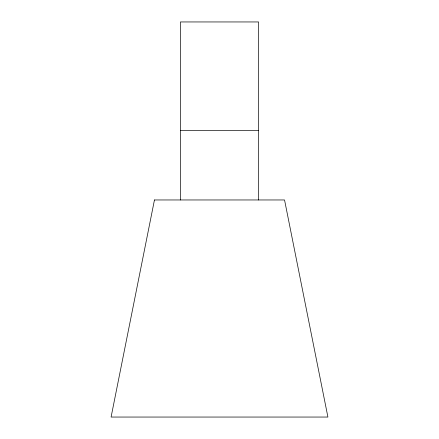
<?xml version="1.0" encoding="UTF-8"?>
<svg xmlns="http://www.w3.org/2000/svg" width="439" height="439" viewBox="0 0 439 439"><rect width="100%" height="100%" fill="white"/><g stroke="black" fill="none" stroke-linecap="round" stroke-linejoin="round"><path stroke-width="0.66" d="M180.424 130.493L258.576 130.493M258.576 199.964L258.576 21.95L180.424 21.95L180.424 199.964M154.457 199.964L111.089 417.05L327.911 417.05L284.543 199.964L154.457 199.964"/></g></svg>
